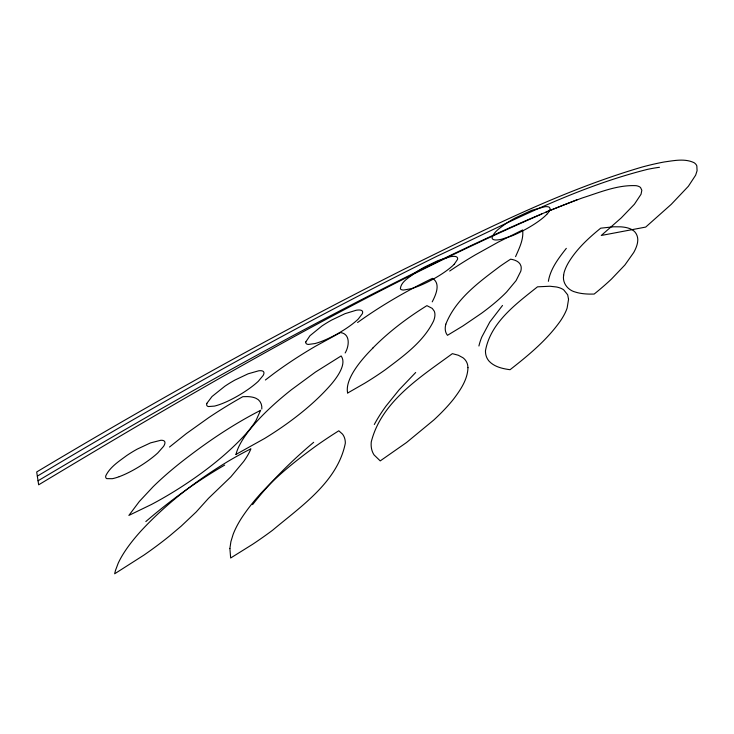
<?xml version="1.0" encoding="UTF-8"?>
<svg xmlns="http://www.w3.org/2000/svg" width="734" height="734" viewBox="0 0 734 734"><rect width="100%" height="100%" fill="white"/><g stroke="black" fill="none" stroke-linecap="round" stroke-linejoin="round"><path stroke-width="1.1" d="M261.799 409.049C262.286 404.746 260.24 400.076 256.083 398.36A133.588 32.663 -32 0 0 247.367 396.599L242.816 396.681A131.652 34.149 -31.1 0 0 208.887 417.518L186.344 433.592L169.508 447.034M548.371 281.324C550.454 268.69 558.62 258.166 566.327 248.349M345.154 352.962C349.145 346.411 350.714 333.842 340.429 332.557L315.281 346.356A128.294 32.791 -30 0 0 273.727 373.634L265.387 380.001M515.571 256.652C519.213 248.294 523.856 239.357 522.617 229.971L498.368 242.055L475.412 254.817A135.359 34.305 -27.9 0 0 449.685 271.029M432.216 301.858C435.73 295.114 441.042 283.563 432.5 278.342A133.927 34.094 -28.9 0 0 357.577 322.52M252.615 504.597C270.571 481.642 291.398 461.053 313.675 442.308M502.506 305.454L489.817 321.978L481.816 336.989A306.656 89.135 -24.9 0 0 478.917 346.008M454.208 264.295L457.511 259.423A32.516 7.459 -28.7 0 0 449.832 256.817L437.95 260.634L424.481 267.084A30.296 6.936 -28.7 0 0 414.609 273.121C409.526 277.461 401.03 281.434 400.36 288.728A30.333 6.955 -28.7 0 0 403.654 290.031L410.939 288.756A34.709 7.946 -28.7 0 0 418.784 286.04A33.048 7.569 -28.7 0 0 454.19 264.295M372.936 347.934C389.011 331.594 407.462 317.721 426.904 305.647L432.253 308.399L434.234 311.143A118.908 30.039 -30 0 1 433.519 321.107C423.307 341.998 403.48 355.99 385.414 369.67A97.411 24.883 -29.9 0 1 364.688 383.249L347.815 392.929M415.683 372.505L399.223 389.699L386.001 406.086A311.794 100.108 -26.3 0 0 374.303 424.509M145.827 521.571C170.334 500.423 196.657 481.311 224.687 465.081M37.333 476.137C167.783 398.012 300.582 323.648 436.913 256.249C505.598 224.219 573.557 187.858 647.498 169.361A142.598 35.333 -27.3 0 1 659.471 167.297M38.049 480.788C173.031 400.498 309.895 322.969 451.493 254.854C494.45 234.403 537.673 214.319 582.374 197.932C599.761 192.391 617.56 184.739 636.139 185.684A66.803 16.148 -27.1 0 1 640.571 187.583L641.828 190.271L641.03 194.271L634.405 204.245L621.285 217.87L601.274 235.467L645.7 227.081L671.252 204.346L688.364 186.289L695.649 175.169L697.08 170.701L696.832 165.921A102.742 25.011 -26.9 0 0 693.969 162.645C684.767 158.287 674.032 160.627 664.371 161.948A190.464 48.187 -27.5 0 0 642.507 166.939C559.602 191.198 482.33 231.036 404.975 268.772C279.654 331.722 157.03 399.947 36.7 471.953L38.654 484.816C201.868 386.69 366.936 290.224 541.738 214.025M235.926 454.447L264.616 438.464A98.943 24.956 -31 0 0 286.049 424.316C302.481 412.545 318.106 399.424 331.383 384.121A118.596 29.525 -31 0 0 339.75 372.193C342.31 367.376 344.714 360.88 341.145 355.944L315.528 372.019L291.315 389.818A162.15 44.82 -29.7 0 0 276.782 401.929A169.022 46.875 -29.6 0 0 235.981 454.419M546.041 212.007L577.309 199.648M119.22 476.669A35.214 8.239 -32 0 0 157.755 452.979L163.554 446.391A34.654 8.12 -32 0 0 160.801 440.281L150.543 442.877L137.313 449.07A32.278 7.551 -32 0 0 126.597 455.63C118.954 461.337 110.128 466.897 105.815 475.715A32.342 7.569 -32 0 0 106.825 478.632L112.284 478.696A36.975 8.652 -31.9 0 0 119.202 476.678M546.775 214.374A35.14 7.991 -27.8 0 0 549.665 210.465L550.105 208.603L549.427 207.355A30.709 6.982 -27.8 0 0 544.995 206.704L531.618 210.355L514.974 218.108A30.663 6.973 -27.8 0 0 505.148 224.127C500.322 227.889 494.129 231.421 492.101 237.522A32.92 7.496 -27.8 0 0 501.533 239.247L511.525 236.036A33.452 7.606 -27.8 0 0 546.757 214.374M347.659 393.011A170.939 46.802 -28.1 0 1 373.046 347.898M229.889 548.472L230.66 558.005L252.478 544.389A135.405 39.93 -32.1 0 0 272.589 530.242C300.977 506.332 337.576 481.963 345.319 443.226A148.488 43.315 -32.1 0 0 342.439 434.051L338.805 430.794A157.911 50.894 -30.3 0 0 316.115 445.905C287.902 466.42 260.258 489.239 241.101 518.773A188.537 61.794 -30 0 0 233.118 534.416L230.907 541.637L229.889 548.472M305.812 341.897L305.794 342.714A30.333 6.982 -29.7 0 0 308.335 344.439L314.959 343.558A34.691 7.973 -29.7 0 0 322.409 341.062A33.03 7.597 -29.7 0 0 358.256 319.061L362.293 313.776A32.507 7.487 -29.7 0 0 356.247 310.234L345.035 313.666L331.832 319.96A30.287 6.964 -29.7 0 0 321.841 326.07L309.959 335.722L305.812 341.897M467.971 367.67C467.622 379.478 460.548 389.837 453.676 398.947A139.57 40.93 -30.3 0 1 433.794 420.013L406.535 442.51L380.23 460.897L374.083 454.933A174.83 54.967 -27.9 0 1 371.276 441.859C381.451 401.388 420.692 376.9 452.373 353.65L458.328 355.247L462.888 357.706A137.542 40.205 -30.3 0 1 467.686 365.238L467.971 367.67M568.547 299.353L567.125 308.051A147.185 41.838 -28.9 0 1 560.308 321.097C546.729 340.246 528.407 355.366 510.047 369.707C502.698 368.707 494.762 366.991 489.385 361.486A163.838 47.949 -26.4 0 1 485.486 350.641C490.615 322.382 516.369 303.692 537.49 286.829L549.931 286.242L556.482 286.985A117.275 33.259 -28.6 0 1 563.675 289.829L567.676 294.811L568.547 299.353M563.639 275.268C562.198 283.113 568.07 290.352 575.557 292.114A148.121 40.15 -25.7 0 0 589.659 294.095L594.145 294.068A160.351 42.902 -28.1 0 0 611.541 278.993L624.891 265.002L633.708 252.533A145.378 39.086 -28 0 0 637.617 242.018C638.497 236.99 636.185 231.504 631.396 229.347A125.652 33.709 -27.8 0 0 620.716 226.834L613.569 226.788L600.696 228.182C588.503 238.091 576.685 249 568.501 262.561A191.84 51.683 -25.3 0 0 564.024 272.855L563.639 275.268M445.822 324.189L445.391 326.336A141.148 37.755 -27.2 0 0 446.465 333.768L447.465 335.319L462.824 326.015L481.394 313.363A102.632 26.011 -28.8 0 0 506.644 291.958L516.066 280.645L520.764 271.286A105.191 26.598 -28.9 0 0 520.947 265.965C519.69 261.506 514.736 259.827 510.635 259.175A110.256 28.865 -27.4 0 0 500.047 266.277C479.063 282.058 455.75 298.967 445.822 324.189M206.869 403.351L206.649 404.306A30.883 7.138 -30.8 0 0 208.438 406.553L214.429 406.104A35.324 8.157 -30.8 0 0 221.549 403.838A33.636 7.771 -30.8 0 0 258.331 381.267L263.176 375.441A33.094 7.661 -30.8 0 0 258.772 370.78L248.138 373.799L235.045 380.001A30.837 7.12 -30.8 0 0 224.806 386.267L212.034 396.498L206.869 403.351M115.477 570.446L114.642 573.795L143.772 555.207A123.431 32.718 -32.9 0 0 169.673 535.875L181.133 526.195L196.189 511.974L208.456 498.368L230.871 476.825L243.642 461.53A129.23 33.525 -32.4 0 0 250.909 448.795L245.046 451.823A112.063 32.351 -31.7 0 0 227.742 461.548C195.969 480.779 166.187 503.726 140.928 531.049A166.49 49.793 -31.7 0 0 118.137 563.373L115.477 570.446M260.598 410.324L256.074 420.38A126.202 30.883 -32 0 1 240.816 439.336C222.53 458.099 201.529 474.026 179.5 488.128A103.522 25.699 -31.9 0 1 151.415 504.497L128.872 515.415L139.341 501.469L153.094 486.743A151.892 42.141 -31.3 0 1 189.326 455.906C211.787 438.813 235.458 423.197 260.598 410.324"/></g></svg>
